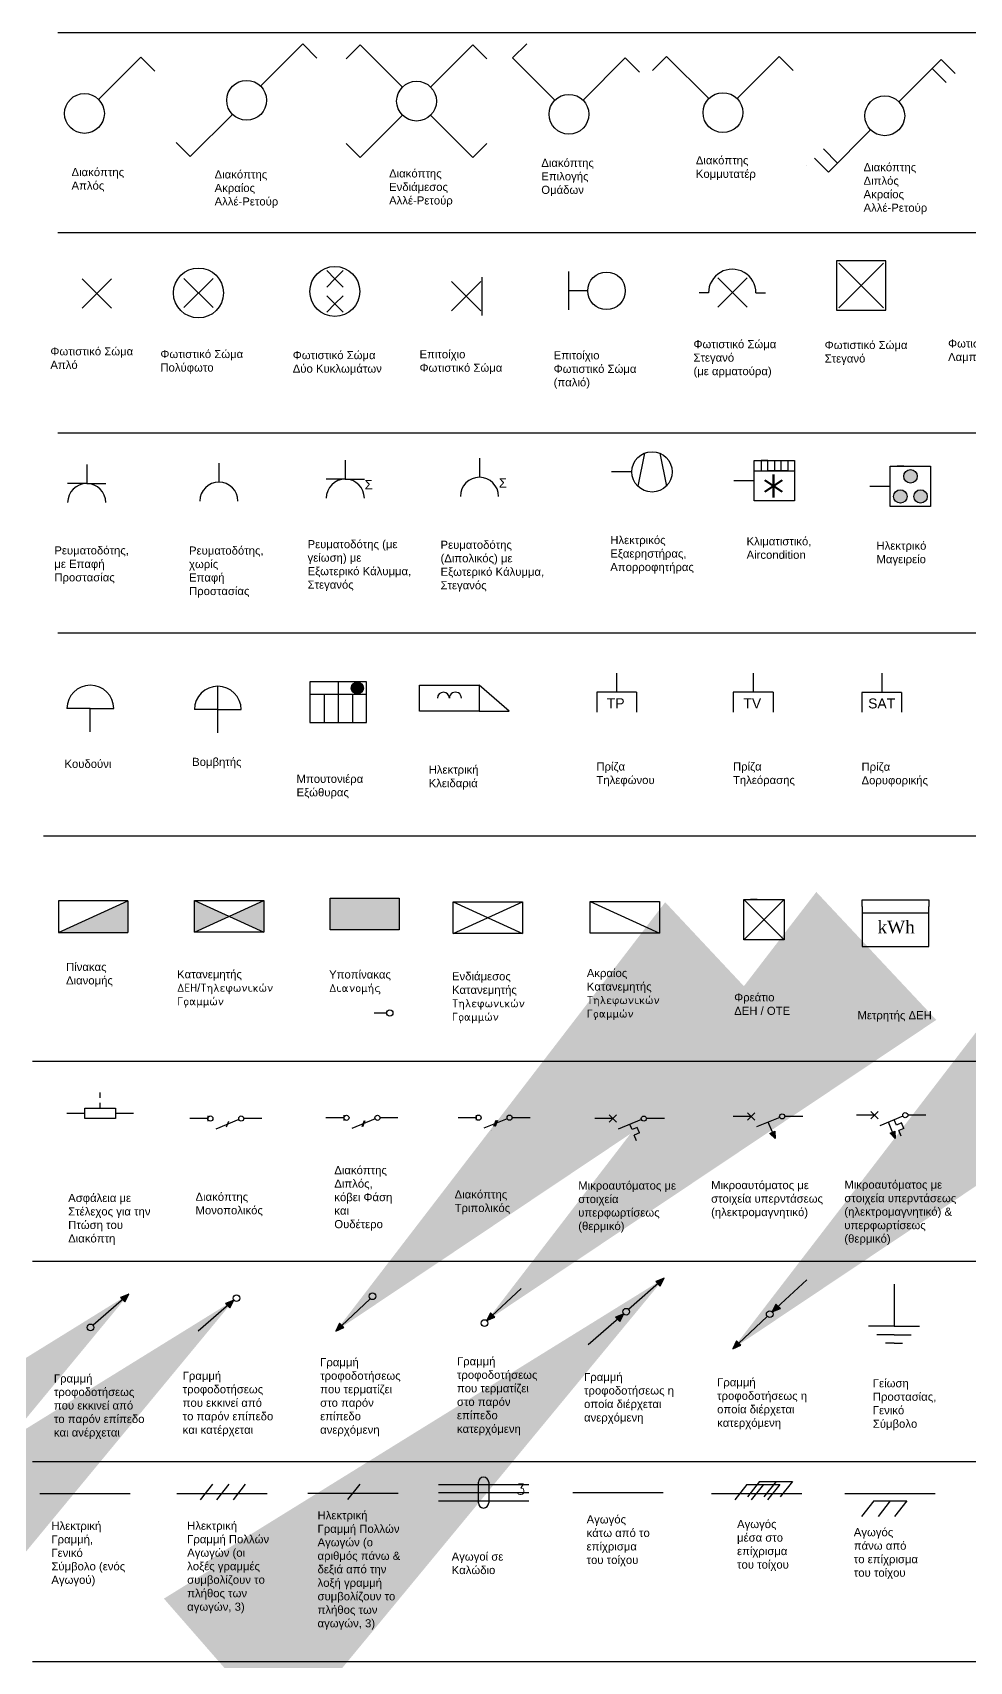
# Model space of a CAD drawing. Header units: millimetres. Extents: x 2744.1 to 2773.1, y 1487 to 1500.
# Drawn here: x 2744.12 to 2748.51, y 1488.41 to 1496.05 of the extents above; entities that cross this region are included whole.
import ezdxf

# ---------------------------------------------------------------- set-up
doc = ezdxf.new("R2010")
doc.units = ezdxf.units.MM
doc.layers.add('συμβολα', color=254, linetype='Continuous')
doc.styles.add('Romans', font='Romans.shx')
doc.styles.get("Standard").update_dxf_attribs({"font": 'arial.ttf'})
doc.styles.add('TXT', font='romans.shx')
doc.dimstyles.new('ISO-25', dxfattribs={"dimtxt": 2.5, "dimasz": 2.5, "dimexe": 1.25, "dimexo": 0.625, "dimtad": 1, "dimtxsty": 'Standard', "dimcen": 2.5, "dimadec": 0, "dimazin": 0, "dimtfac": 1, "dimtmove": 0, "dimatfit": 3, "dimfxl": 1, "dimarcsym": 0})

msp = doc.modelspace()

# ---------------------------------------------------------------- hatches: boundary and pattern name
at = {"layer": 'συμβολα'}
h = msp.add_hatch(color=256, dxfattribs=at)
h.paths.add_polyline_path([(2748.2631, 1493.966, 1), (2748.2001, 1493.966, 1)])
h.paths.add_polyline_path([(2748.3103, 1493.8715, 1), (2748.2473, 1493.8715, 1)])
h.paths.add_polyline_path([(2748.1528, 1493.8715, 1), (2748.2158, 1493.8715, 1)])
msp.add_hatch(color=256, dxfattribs=at).paths.add_polyline_path([(2745.669, 1492.9739, 1), (2745.6121, 1492.9739, 1)])
h = msp.add_hatch(color=256, dxfattribs=at)
h.set_gradient(color1=(255, 255, 255))
h.paths.add_polyline_path([(2744.5652, 1491.8274), (2744.5652, 1491.9763), (2744.2406, 1491.8274)])
h = msp.add_hatch(color=256, dxfattribs=at)
h.paths.add_polyline_path([(2745.0399, 1491.904), (2744.8777, 1491.9784), (2744.8777, 1491.8296)])
h.paths.add_polyline_path([(2745.2021, 1491.9784), (2745.0399, 1491.904), (2745.2021, 1491.8296)])
at = {"layer": 'συμβολα', "ltscale": 0.3}
h = msp.add_hatch(color=256, dxfattribs=at)
h.dxf.hatch_style = 1
h.paths.add_polyline_path([(2745.837, 1491.8403), (2745.837, 1491.9891), (2745.5126, 1491.9891), (2745.5126, 1491.8403)])
at = {"layer": 'συμβολα'}
h = msp.add_hatch(color=256, dxfattribs=at)
h.dxf.hatch_style = 1
h.paths.add_polyline_path([(2747.5957, 1490.8967), (2747.5735, 1490.8869), (2747.5975, 1490.8622)])
h = msp.add_hatch(color=256, dxfattribs=at)
h.dxf.hatch_style = 1
h.paths.add_polyline_path([(2748.1602, 1490.8627), (2748.1584, 1490.8972), (2748.1362, 1490.8874)])
at = {"layer": 'συμβολα', "ltscale": 0.3}
h = msp.add_hatch(color=256, dxfattribs=at)
h.dxf.hatch_style = 1
h.paths.add_polyline_path([(2747.0778, 1490.2075), (2747.0391, 1490.1925), (2747.0592, 1490.1715)])
h = msp.add_hatch(color=256, dxfattribs=at)
h.dxf.hatch_style = 1
h.paths.add_polyline_path([(2744.5697, 1490.133), (2744.531, 1490.1179), (2744.5511, 1490.0969)])
h = msp.add_hatch(color=256, dxfattribs=at)
h.dxf.hatch_style = 1
h.paths.add_polyline_path([(2745.0621, 1490.1051), (2745.0234, 1490.0901), (2745.0436, 1490.0691)])
h = msp.add_hatch(color=256, dxfattribs=at)
h.dxf.hatch_style = 1
h.paths.add_polyline_path([(2747.584, 1490.0498), (2747.6221, 1490.0662), (2747.6012, 1490.0864)])
h = msp.add_hatch(color=256, dxfattribs=at)
h.dxf.hatch_style = 1
h.paths.add_polyline_path([(2746.2471, 1490.0091), (2746.2853, 1490.0255), (2746.2644, 1490.0458)])
h = msp.add_hatch(color=256, dxfattribs=at)
h.dxf.hatch_style = 1
h.paths.add_polyline_path([(2746.8882, 1490.0407), (2746.8496, 1490.0257), (2746.8697, 1490.0047)])
h = msp.add_hatch(color=256, dxfattribs=at)
h.dxf.hatch_style = 1
h.paths.add_polyline_path([(2745.5398, 1489.9604), (2745.5779, 1489.9768), (2745.557, 1489.9971)])
h = msp.add_hatch(color=256, dxfattribs=at)
h.dxf.hatch_style = 1
h.paths.add_polyline_path([(2747.3994, 1489.8776), (2747.4375, 1489.894), (2747.4166, 1489.9142)])

# ---------------------------------------------------------------- linework, layer by layer
at = {"layer": 'συμβολα', "ltscale": 2}
for p, q in [((2744.2371, 1496.0454), (2744.8621, 1496.0454)), ((2744.8621, 1496.0454), (2745.4871, 1496.0454)), ((2745.4871, 1496.0454), (2746.1121, 1496.0454)), ((2746.1121, 1496.0454), (2746.7371, 1496.0454)), ((2746.7371, 1496.0454), (2747.3621, 1496.0454)), ((2747.3621, 1496.0454), (2747.9871, 1496.0454)), ((2747.3621, 1496.0454), (2747.9871, 1496.0454)), ((2747.9871, 1496.0454), (2748.6121, 1496.0454)), ((2744.2371, 1495.1079), (2751.1121, 1495.1079)), ((2744.2371, 1494.1704), (2751.1121, 1494.1704)), ((2744.2371, 1493.2329), (2751.1121, 1493.2329)), ((2744.1703, 1492.2804), (2751.0453, 1492.2804)), ((2744.1193, 1491.2247), (2744.7443, 1491.2247)), ((2744.1193, 1491.2247), (2744.7443, 1491.2247)), ((2744.1193, 1491.2247), (2750.9943, 1491.2247)), ((2744.7443, 1491.2247), (2745.3693, 1491.2247)), ((2745.3693, 1491.2247), (2745.9943, 1491.2247)), ((2745.9943, 1491.2247), (2746.6193, 1491.2247)), ((2746.6193, 1491.2247), (2747.2443, 1491.2247)), ((2747.2443, 1491.2247), (2747.8693, 1491.2247)), ((2747.8693, 1491.2247), (2748.4943, 1491.2247)), ((2748.4943, 1491.2247), (2749.1193, 1491.2247)), ((2744.1193, 1490.2872), (2744.7443, 1490.2872)), ((2744.1193, 1490.2872), (2750.9943, 1490.2872)), ((2744.1193, 1489.3497), (2750.9943, 1489.3497)), ((2747.5248, 1489.2561), (2747.4674, 1489.1837)), ((2747.5248, 1489.2561), (2747.6787, 1489.2561)), ((2747.6017, 1489.2561), (2747.5444, 1489.1837)), ((2747.6787, 1489.2561), (2747.6214, 1489.1837)), ((2744.1532, 1489.1999), (2744.5757, 1489.1999)), ((2744.7957, 1489.1999), (2745.2182, 1489.1999)), ((2744.9617, 1489.2421), (2744.9044, 1489.1697)), ((2745.0387, 1489.2421), (2744.9813, 1489.1697)), ((2745.1156, 1489.2421), (2745.0583, 1489.1697)), ((2745.409, 1489.2005), (2745.8316, 1489.2005)), ((2745.652, 1489.2427), (2745.5947, 1489.1703)), ((2746.0206, 1489.2418), (2746.4431, 1489.2418)), ((2746.0206, 1489.2033), (2746.4431, 1489.2033)), ((2746.6502, 1489.2044), (2747.0727, 1489.2044)), ((2747.2996, 1489.1988), (2747.7222, 1489.1988)), ((2747.4656, 1489.2411), (2747.4083, 1489.1687)), ((2747.4656, 1489.2411), (2747.6195, 1489.2411)), ((2747.5426, 1489.2411), (2747.4852, 1489.1687)), ((2747.6195, 1489.2411), (2747.5622, 1489.1687)), ((2747.9246, 1489.1988), (2748.3472, 1489.1988)), ((2746.0206, 1489.1648), (2746.4431, 1489.1648)), ((2748.0601, 1489.1645), (2748.0027, 1489.0921)), ((2748.0601, 1489.1645), (2748.214, 1489.1645)), ((2748.137, 1489.1645), (2748.0797, 1489.0921)), ((2748.214, 1489.1645), (2748.1567, 1489.0921)), ((2744.1193, 1488.4122), (2744.7443, 1488.4122)), ((2744.7443, 1488.4122), (2745.3693, 1488.4122)), ((2745.3693, 1488.4122), (2745.9943, 1488.4122)), ((2745.9943, 1488.4122), (2746.6193, 1488.4122)), ((2746.6193, 1488.4122), (2747.2443, 1488.4122)), ((2747.2443, 1488.4122), (2747.8693, 1488.4122)), ((2747.8693, 1488.4122), (2748.4943, 1488.4122)), ((2748.4943, 1488.4122), (2749.1193, 1488.4122))]:
    msp.add_line(p, q, dxfattribs=at)
at = {"layer": 'συμβολα'}
for p, q in [((2745.1876, 1495.7941), (2745.3855, 1495.992)), ((2745.3855, 1495.992), (2745.4514, 1495.926)), ((2745.654, 1495.9879), (2745.588, 1495.922)), ((2745.6539, 1495.988), (2745.8518, 1495.7901)), ((2745.9837, 1495.7901), (2746.1816, 1495.988)), ((2746.1816, 1495.988), (2746.2475, 1495.9219)), ((2746.4339, 1495.9924), (2746.3679, 1495.9265)), ((2744.4282, 1495.7323), (2744.6261, 1495.9302)), ((2744.6261, 1495.9302), (2744.6919, 1495.8641)), ((2746.3679, 1495.9265), (2746.5658, 1495.7286)), ((2746.6977, 1495.7286), (2746.8956, 1495.9265)), ((2746.8956, 1495.9265), (2746.9615, 1495.8605)), ((2747.0893, 1495.934), (2747.0233, 1495.8682)), ((2747.0892, 1495.9341), (2747.2871, 1495.7362)), ((2747.419, 1495.7362), (2747.6169, 1495.9341)), ((2747.6169, 1495.9341), (2747.6828, 1495.8681)), ((2748.1771, 1495.7214), (2748.375, 1495.9192)), ((2748.375, 1495.9192), (2748.4408, 1495.8532)), ((2748.3326, 1495.8769), (2748.3985, 1495.8108)), ((2744.8578, 1495.4643), (2745.0557, 1495.6622)), ((2745.6539, 1495.4603), (2745.8518, 1495.6581)), ((2745.9837, 1495.6581), (2746.1816, 1495.4603)), ((2747.8473, 1495.3916), (2748.0451, 1495.5894)), ((2744.7919, 1495.5304), (2744.8578, 1495.4643)), ((2745.588, 1495.5263), (2745.6539, 1495.4603)), ((2746.2477, 1495.5261), (2746.1816, 1495.4603)), ((2747.7814, 1495.4576), (2747.8473, 1495.3916)), ((2747.8237, 1495.5), (2747.8896, 1495.4339)), ((2747.8851, 1494.9755), (2747.8851, 1494.7443)), ((2748.1162, 1494.9755), (2747.8851, 1494.9755)), ((2748.1162, 1494.7443), (2748.1162, 1494.9755)), ((2744.8276, 1494.8937), (2744.9648, 1494.7565)), ((2744.9648, 1494.8937), (2744.8276, 1494.7565)), ((2745.5352, 1494.8915), (2745.4969, 1494.9298)), ((2745.5352, 1494.8915), (2745.5736, 1494.9298)), ((2747.3299, 1494.8959), (2747.4671, 1494.7587)), ((2747.4671, 1494.8959), (2747.3299, 1494.7587)), ((2748.0006, 1494.8599), (2747.8956, 1494.965)), ((2748.0006, 1494.8599), (2748.1057, 1494.965)), ((2744.3521, 1494.8919), (2744.4893, 1494.7547)), ((2744.4893, 1494.8919), (2744.3521, 1494.7547)), ((2745.5352, 1494.8915), (2745.4969, 1494.8531)), ((2745.5352, 1494.8915), (2745.5736, 1494.8531)), ((2746.0812, 1494.8784), (2746.2184, 1494.7412)), ((2746.2184, 1494.8784), (2746.0812, 1494.7412)), ((2747.2855, 1494.8254), (2747.241, 1494.8254)), ((2747.5078, 1494.8254), (2747.5522, 1494.8254)), ((2748.0006, 1494.8599), (2747.8956, 1494.7548)), ((2748.0006, 1494.8599), (2748.1057, 1494.7548)), ((2745.5352, 1494.7736), (2745.4969, 1494.812)), ((2745.5352, 1494.7736), (2745.4969, 1494.7353)), ((2745.5352, 1494.7736), (2745.5736, 1494.812)), ((2745.5352, 1494.7736), (2745.5736, 1494.7353)), ((2747.8851, 1494.7443), (2748.1162, 1494.7443)), ((2744.3728, 1494.0217), (2744.3728, 1493.9322)), ((2744.9918, 1494.0283), (2744.9918, 1493.9389)), ((2745.5839, 1494.0423), (2745.5839, 1493.9529)), ((2746.2127, 1494.0506), (2746.2127, 1493.9612)), ((2746.9266, 1493.9867), (2746.8311, 1493.9867)), ((2746.9266, 1493.9867), (2746.9266, 1493.9867)), ((2747.5001, 1494.0395), (2747.6891, 1494.0395)), ((2747.5001, 1493.8505), (2747.5001, 1494.0395)), ((2747.5001, 1493.945), (2747.5001, 1493.9923)), ((2747.5001, 1493.9923), (2747.6891, 1493.9923)), ((2747.5631, 1494.0395), (2747.5316, 1494.0395)), ((2747.5316, 1494.0395), (2747.5316, 1493.9923)), ((2747.5631, 1493.9923), (2747.5631, 1494.0395)), ((2747.6576, 1493.9923), (2747.5631, 1493.9923)), ((2747.5946, 1494.0395), (2747.5946, 1493.9923)), ((2747.5946, 1493.9923), (2747.6261, 1493.9923)), ((2747.6261, 1493.9923), (2747.6261, 1494.0395)), ((2747.6261, 1494.0395), (2747.6576, 1494.0395)), ((2747.6576, 1494.0395), (2747.6576, 1493.9923)), ((2747.6891, 1494.0395), (2747.6891, 1493.8505)), ((2748.1371, 1494.0132), (2748.3261, 1494.0132)), ((2748.1371, 1493.8242), (2748.1371, 1494.0132)), ((2748.2001, 1494.0132), (2748.1686, 1494.0132)), ((2748.2631, 1494.0132), (2748.2946, 1494.0132)), ((2748.3261, 1494.0132), (2748.3261, 1493.8242)), ((2744.3728, 1493.9322), (2744.2834, 1493.9322)), ((2744.3728, 1493.9322), (2744.4622, 1493.9322)), ((2745.5839, 1493.9529), (2745.4945, 1493.9529)), ((2745.5839, 1493.9529), (2745.6734, 1493.9529)), ((2747.5001, 1493.945), (2747.4046, 1493.945)), ((2747.5001, 1493.945), (2747.5001, 1493.945)), ((2748.1371, 1493.9187), (2748.0415, 1493.9187)), ((2748.1371, 1493.9187), (2748.1371, 1493.966)), ((2748.1371, 1493.9187), (2748.1371, 1493.9187)), ((2747.6891, 1493.8505), (2747.5001, 1493.8505)), ((2748.3261, 1493.8242), (2748.1371, 1493.8242)), ((2745.418, 1493.0023), (2745.418, 1492.8126)), ((2745.6837, 1493.0023), (2745.418, 1493.0023)), ((2745.5509, 1493.0023), (2745.5509, 1492.8126)), ((2745.6837, 1492.8126), (2745.6837, 1493.0023)), ((2746.3522, 1492.8651), (2746.2119, 1492.9872)), ((2746.855, 1493.0437), (2746.855, 1492.9543)), ((2747.4948, 1493.0437), (2747.4948, 1492.9543)), ((2748.097, 1493.0427), (2748.097, 1492.9533)), ((2744.9868, 1492.8726), (2744.9868, 1492.982)), ((2745.418, 1492.9454), (2745.5509, 1492.9454)), ((2745.4844, 1492.9454), (2745.4844, 1492.8126)), ((2745.5509, 1492.9454), (2745.6837, 1492.9454)), ((2745.6173, 1492.9454), (2745.6173, 1492.8126)), ((2746.7617, 1492.9543), (2746.7617, 1492.861)), ((2746.9483, 1492.9543), (2746.7617, 1492.9543)), ((2746.9483, 1492.9543), (2746.9483, 1492.9076)), ((2747.4015, 1492.9543), (2747.4015, 1492.861)), ((2747.5881, 1492.9543), (2747.4015, 1492.9543)), ((2747.5881, 1492.9543), (2747.5881, 1492.9076)), ((2748.0037, 1492.9533), (2748.0037, 1492.86)), ((2748.1903, 1492.9533), (2748.0037, 1492.9533)), ((2748.1903, 1492.9533), (2748.1903, 1492.9067)), ((2744.3897, 1492.8774), (2744.2803, 1492.8774)), ((2744.3897, 1492.768), (2744.3897, 1492.8774)), ((2744.3897, 1492.8774), (2744.4991, 1492.8774)), ((2744.9868, 1492.8726), (2744.8774, 1492.8726)), ((2744.9868, 1492.7632), (2744.9868, 1492.8726)), ((2744.9868, 1492.8726), (2745.0962, 1492.8726)), ((2746.2119, 1492.8651), (2746.3522, 1492.8651)), ((2746.9483, 1492.9076), (2746.9483, 1492.861)), ((2747.5881, 1492.9076), (2747.5881, 1492.861)), ((2748.1903, 1492.9067), (2748.1903, 1492.86)), ((2745.418, 1492.8126), (2745.6837, 1492.8126)), ((2744.5652, 1491.9763), (2744.2406, 1491.9763)), ((2744.2406, 1491.9763), (2744.2406, 1491.8274)), ((2744.2406, 1491.8274), (2744.5652, 1491.9763)), ((2744.5652, 1491.9763), (2744.5652, 1491.8274)), ((2744.8777, 1491.8296), (2745.2021, 1491.9784)), ((2744.8777, 1491.9784), (2745.2021, 1491.8296)), ((2744.8777, 1491.9784), (2745.2021, 1491.9784)), ((2744.8777, 1491.8296), (2744.8777, 1491.9784)), ((2745.2021, 1491.9784), (2745.2021, 1491.8296)), ((2745.5126, 1491.9891), (2745.837, 1491.9891)), ((2745.5126, 1491.8403), (2745.5126, 1491.9891)), ((2745.837, 1491.9891), (2745.837, 1491.8403)), ((2746.0896, 1491.8231), (2746.414, 1491.972)), ((2746.0896, 1491.972), (2746.414, 1491.8231)), ((2746.0896, 1491.972), (2746.414, 1491.972)), ((2746.0896, 1491.8231), (2746.0896, 1491.972)), ((2746.414, 1491.972), (2746.414, 1491.8231)), ((2746.731, 1491.9741), (2747.0553, 1491.8253)), ((2746.731, 1491.9741), (2747.0553, 1491.9741)), ((2746.731, 1491.8253), (2746.731, 1491.9741)), ((2747.0553, 1491.9741), (2747.0553, 1491.8253)), ((2747.4503, 1491.9823), (2747.6393, 1491.9823)), ((2747.4503, 1491.7933), (2747.4503, 1491.9823)), ((2747.4503, 1491.8878), (2747.4503, 1491.9351)), ((2747.5133, 1491.9823), (2747.4818, 1491.9823)), ((2747.5763, 1491.9823), (2747.6078, 1491.9823)), ((2747.6393, 1491.9823), (2747.6393, 1491.7933)), ((2748.0053, 1491.9493), (2748.0053, 1491.9806)), ((2748.0053, 1491.9806), (2748.3178, 1491.9806)), ((2748.0053, 1491.9493), (2748.0053, 1491.7618)), ((2748.3178, 1491.9181), (2748.0053, 1491.9181)), ((2748.3178, 1491.9806), (2748.3178, 1491.9493)), ((2748.3178, 1491.7618), (2748.3178, 1491.9493)), ((2745.837, 1491.8403), (2745.5126, 1491.8403)), ((2747.4503, 1491.8878), (2747.4503, 1491.8878)), ((2744.2406, 1491.8274), (2744.5652, 1491.8274)), ((2745.2021, 1491.8296), (2744.8777, 1491.8296)), ((2746.414, 1491.8231), (2746.0896, 1491.8231)), ((2747.0553, 1491.8253), (2746.731, 1491.8253)), ((2747.6393, 1491.7933), (2747.4503, 1491.7933)), ((2748.0053, 1491.7618), (2748.3178, 1491.7618)), ((2745.719, 1491.4514), (2745.7779, 1491.4514)), ((2744.3641, 1491.0042), (2744.5081, 1491.0042)), ((2744.3641, 1490.9562), (2744.3641, 1491.0042)), ((2744.5081, 1491.0042), (2744.5081, 1490.9562)), ((2744.3641, 1490.9802), (2744.2801, 1490.9802)), ((2744.5081, 1490.9562), (2744.3641, 1490.9562)), ((2744.5921, 1490.9802), (2744.5081, 1490.9802)), ((2744.9399, 1490.9563), (2744.8559, 1490.9563)), ((2744.9399, 1490.9683), (2744.9399, 1490.9443)), ((2745.0858, 1490.9517), (2744.9769, 1490.9066)), ((2745.0367, 1490.9427), (2745.026, 1490.9157)), ((2745.1929, 1490.9563), (2745.1089, 1490.9563)), ((2745.5775, 1490.9597), (2745.4935, 1490.9597)), ((2745.5775, 1490.9717), (2745.5775, 1490.9477)), ((2745.7234, 1490.9551), (2745.6145, 1490.91)), ((2745.6721, 1490.9451), (2745.6614, 1490.9181)), ((2745.6758, 1490.9451), (2745.6651, 1490.9181)), ((2745.8305, 1490.9597), (2745.7465, 1490.9597)), ((2746.1967, 1490.9603), (2746.1127, 1490.9603)), ((2746.1967, 1490.9723), (2746.1967, 1490.9483)), ((2746.3426, 1490.9557), (2746.2337, 1490.9106)), ((2746.2897, 1490.9467), (2746.2791, 1490.9197)), ((2746.2935, 1490.9467), (2746.2828, 1490.9197)), ((2746.2972, 1490.9467), (2746.2865, 1490.9197)), ((2746.2881, 1490.9332), (2746.2881, 1490.9332)), ((2746.4497, 1490.9603), (2746.3657, 1490.9603)), ((2746.8376, 1490.9561), (2746.7536, 1490.9561)), ((2746.8546, 1490.973), (2746.8207, 1490.9391)), ((2746.8546, 1490.9391), (2746.8207, 1490.973)), ((2746.9715, 1490.9515), (2746.8626, 1490.9064)), ((2746.9272, 1490.9045), (2746.9171, 1490.9289)), ((2747.0786, 1490.9561), (2746.9946, 1490.9561)), ((2747.4858, 1490.9664), (2747.4018, 1490.9664)), ((2747.5028, 1490.9834), (2747.4689, 1490.9494)), ((2747.5028, 1490.9494), (2747.4689, 1490.9834)), ((2747.6197, 1490.9618), (2747.5108, 1490.9167)), ((2747.5849, 1490.8919), (2747.5653, 1490.9393)), ((2747.7268, 1490.9664), (2747.6428, 1490.9664)), ((2748.0625, 1490.9722), (2747.9785, 1490.9722)), ((2748.0795, 1490.9891), (2748.0455, 1490.9552)), ((2748.0795, 1490.9552), (2748.0455, 1490.9891)), ((2748.1964, 1490.9676), (2748.0875, 1490.9225)), ((2748.1476, 1490.8924), (2748.128, 1490.9398)), ((2748.166, 1490.9259), (2748.1559, 1490.9503)), ((2748.1901, 1490.9358), (2748.166, 1490.9259)), ((2748.2007, 1490.9102), (2748.1901, 1490.9358)), ((2748.3035, 1490.9722), (2748.2195, 1490.9722)), ((2746.2684, 1490.9014), (2746.2684, 1490.9014)), ((2746.9512, 1490.9145), (2746.9272, 1490.9045)), ((2746.9619, 1490.8888), (2746.9378, 1490.8789)), ((2746.9489, 1490.8519), (2746.9378, 1490.8789)), ((2746.9619, 1490.8888), (2746.9512, 1490.9145)), ((2747.5735, 1490.8869), (2747.5957, 1490.8967)), ((2747.5975, 1490.8622), (2747.5735, 1490.8869)), ((2747.5957, 1490.8967), (2747.5975, 1490.8622)), ((2748.1362, 1490.8874), (2748.1584, 1490.8972)), ((2748.1602, 1490.8627), (2748.1362, 1490.8874)), ((2748.1584, 1490.8972), (2748.1602, 1490.8627)), ((2748.2007, 1490.9102), (2748.1766, 1490.9002)), ((2748.1878, 1490.8733), (2748.1766, 1490.9002)), ((2748.1546, 1490.1801), (2748.1546, 1489.9834)), ((2748.1546, 1489.9834), (2748.0346, 1489.9834)), ((2748.1546, 1489.9434), (2748.0746, 1489.9434)), ((2748.1546, 1489.9834), (2748.2346, 1489.9834)), ((2748.1546, 1489.9434), (2748.2346, 1489.9434)), ((2748.2346, 1489.9834), (2748.2746, 1489.9834)), ((2748.1546, 1489.9034), (2748.1146, 1489.9034)), ((2748.1546, 1489.9034), (2748.1946, 1489.9034)), ((2746.2077, 1489.1551), (2746.2077, 1489.2515)), ((2746.256, 1489.2515), (2746.256, 1489.1551))]:
    msp.add_line(p, q, dxfattribs=at)
at = {"layer": 'συμβολα', "ltscale": 0.3}
for p, q in [((2747.7442, 1495.4246), (2747.7442, 1495.4246)), ((2746.2231, 1494.8996), (2746.2231, 1494.72)), ((2746.6291, 1494.9251), (2746.6291, 1494.7455)), ((2746.7181, 1494.8353), (2746.6291, 1494.8353)), ((2747.4503, 1491.9823), (2747.6393, 1491.7933)), ((2747.6393, 1491.9823), (2747.4503, 1491.7933)), ((2744.4361, 1491.0528), (2744.4361, 1491.0786)), ((2744.4361, 1491.0042), (2744.4361, 1491.0299)), ((2747.0778, 1490.2075), (2747.0391, 1490.1925)), ((2747.0391, 1490.1925), (2747.0592, 1490.1715)), ((2747.0592, 1490.1715), (2747.0778, 1490.2075)), ((2744.5697, 1490.133), (2744.531, 1490.1179)), ((2744.531, 1490.1179), (2744.5511, 1490.0969)), ((2744.5511, 1490.0969), (2744.5697, 1490.133)), ((2745.0621, 1490.1051), (2745.0234, 1490.0901)), ((2745.0234, 1490.0901), (2745.0436, 1490.0691)), ((2745.0436, 1490.0691), (2745.0621, 1490.1051)), ((2747.6012, 1490.0864), (2747.584, 1490.0498)), ((2747.6221, 1490.0662), (2747.6012, 1490.0864)), ((2746.2644, 1490.0458), (2746.2471, 1490.0091)), ((2746.2471, 1490.0091), (2746.2853, 1490.0255)), ((2746.2853, 1490.0255), (2746.2644, 1490.0458)), ((2746.8882, 1490.0407), (2746.8496, 1490.0257)), ((2746.8496, 1490.0257), (2746.8697, 1490.0047)), ((2746.8697, 1490.0047), (2746.8882, 1490.0407)), ((2747.584, 1490.0498), (2747.6221, 1490.0662)), ((2745.557, 1489.9971), (2745.5398, 1489.9604)), ((2745.5398, 1489.9604), (2745.5779, 1489.9768)), ((2745.5779, 1489.9768), (2745.557, 1489.9971)), ((2747.4166, 1489.9142), (2747.3994, 1489.8776)), ((2747.3994, 1489.8776), (2747.4375, 1489.894)), ((2747.4375, 1489.894), (2747.4166, 1489.9142))]:
    msp.add_line(p, q, dxfattribs=at)
at = {"layer": 'συμβολα', "ltscale": 0.1}
for p, q in [((2746.985, 1494.074), (2746.9543, 1493.9198)), ((2747.0573, 1494.074), (2747.088, 1493.9198))]:
    msp.add_line(p, q, dxfattribs=at)
at = {"layer": 'συμβολα'}
msp.add_lwpolyline([(2745.9312, 1492.9872), (2746.2119, 1492.9872), (2746.2119, 1492.8651), (2745.9312, 1492.8651)], close=True, dxfattribs=at)
for centre, radius in [((2745.1217, 1495.7282), 0.0933), ((2745.9178, 1495.7241), 0.0933), ((2744.3622, 1495.6663), 0.0933), ((2746.6317, 1495.6627), 0.0933), ((2747.3531, 1495.6703), 0.0933), ((2748.1111, 1495.6554), 0.0933), ((2744.8962, 1494.8251), 0.117), ((2745.5352, 1494.8326), 0.117), ((2747.0211, 1493.9867), 0.0945), ((2748.2316, 1493.966), 0.0315), ((2748.1843, 1493.8715), 0.0315), ((2748.2788, 1493.8715), 0.0315), ((2745.6405, 1492.9739), 0.0285), ((2745.7926, 1491.4514), 0.0147), ((2744.9519, 1490.9563), 0.012), ((2745.0969, 1490.9563), 0.012), ((2745.5895, 1490.9597), 0.012), ((2745.7345, 1490.9597), 0.012), ((2746.2087, 1490.9603), 0.012), ((2746.3537, 1490.9603), 0.012), ((2746.9826, 1490.9561), 0.012), ((2747.6308, 1490.9664), 0.012), ((2748.2075, 1490.9722), 0.012), ((2745.0745, 1490.1146), 0.0156), ((2745.7115, 1490.1234), 0.0156), ((2746.2363, 1489.9979), 0.0156), ((2746.9, 1490.0511), 0.0156), ((2747.5723, 1490.0394), 0.0156), ((2744.3909, 1489.9776), 0.0156)]:
    msp.add_circle(centre, radius, dxfattribs=at)
at = {"layer": 'συμβολα', "ltscale": 0.3}
msp.add_circle((2746.8077, 1494.8353), 0.088, dxfattribs=at)
at = {"layer": 'συμβολα'}
for centre, radius, start, end in [((2747.3966, 1494.8254), 0.1111, 359.99999, 180.00001), ((2744.3728, 1493.8428), 0.0894, 0, 180), ((2744.9918, 1493.8495), 0.0894, 0, 180), ((2745.5839, 1493.8635), 0.0894, 0, 180), ((2746.2127, 1493.8718), 0.0894, 0, 180), ((2744.3897, 1492.8774), 0.1094, 0, 180), ((2744.9868, 1492.8726), 0.1094, 0, 180), ((2746.0435, 1492.9261), 0.028, 0, 180), ((2746.1001, 1492.9265), 0.028, 359.32399, 180.67601), ((2746.2319, 1489.2515), 0.0241, 0, 180), ((2746.2319, 1489.1551), 0.0241, 180, 0)]:
    msp.add_arc(centre, radius, start, end, dxfattribs=at)

# ---------------------------------------------------------------- texts
at = {"layer": 'συμβολα', "style": 'TXT'}
msp.add_text('*', height=0.189, dxfattribs=at).set_placement((2747.5245, 1493.7852))
at = {"layer": 'συμβολα'}
for s, p in [('TP', (2746.8093, 1492.8791)), ('TV', (2747.449, 1492.8791)), ('SAT', (2748.0332, 1492.8782))]:
    msp.add_text(s, height=0.04665, dxfattribs=at).set_placement(p)
at = {"layer": 'συμβολα', "attachment_point": 1}
for s, insert, char_height, width in [('Διακόπτης\\PΕπιλογής\\PΟμάδων', (2746.5022, 1495.454), 0.03794, 0.284863), ('Διακόπτης Κομμυτατέρ', (2747.2262, 1495.4659), 0.037944, 0.223256), ('Διακόπτης Διπλός Ακραίος Αλλέ-Ρετούρ', (2748.0119, 1495.4335), 0.037944, 0.223256), ('Διακόπτης\\PΑπλός', (2744.3017, 1495.4106), 0.03794, 0.284863), ('Διακόπτης\\PΑκραίος\\PΑλλέ-Ρετούρ', (2744.9719, 1495.3996), 0.037944, 0.346616), ('Διακόπτης Ενδιάμεσος Αλλέ-Ρετούρ', (2745.7893, 1495.4043), 0.037944, 0.223256), ('Φωτιστικό Σώμα\\PΣτεγανό\\P(με αρματούρα)', (2747.2151, 1494.6044), 0.037944, 0.402866), ('{\\fArial|b0|i0|c161|p34;Φωτιστικό Σώμα\\PΣτεγανό}', (2747.8297, 1494.6003), 0.037944, 0.402866), ('Φωτιστικό Σώμα\\PΛαμπτήρας φθορισμού', (2748.4077, 1494.6075), 0.037944, 0.564785), ('Φωτιστικό Σώμα\\PΑπλό', (2744.2026, 1494.5706), 0.037944, 0.402866), ('Φωτιστικό Σώμα\\PΠολύφωτο', (2744.7179, 1494.558), 0.037944, 0.402866), ('{\\fArial|b0|i0|c161|p34;Φωτιστικό Σώμα\\PΔύο Κυκλωμάτων}', (2745.338, 1494.5529), 0.037944, 0.423948), ('{\\fArial|b0|i0|c161|p34;Επιτοίχιο Φωτιστικό Σώμα}', (2745.9318, 1494.5571), 0.037944, 0.402866), ('{\\fArial|b0|i0|c161|p34;Επιτοίχιο Φωτιστικό Σώμα\\P(παλιό)}', (2746.5601, 1494.552), 0.037944, 0.423948), ('{\\fArial|b0|i0|c161|p34;Σ}', (2745.6744, 1493.9489), 0.044194, 0.060496), ('{\\fArial|b0|i0|c161|p34;Σ}', (2746.3032, 1493.9572), 0.044194, 0.060496), ('{\\fArial|b0|i0|c161|p34;Ηλεκτρικός\\fArial|b0|i0|c0|p34; \\fArial|b0|i0|c161|p34;Εξαερηστήρας, \\PΑπορροφητήρας}', (2746.8253, 1493.6863), 0.037944, 0.410829), ('Κλιματιστικό, Aircondition', (2747.4638, 1493.6805), 0.037944, 0.223256), ('{\\fArial|b0|i0|c161|p34;Ρευματοδότης, με Επαφή Προστασίας}', (2744.2212, 1493.6379), 0.037944, 0.30446), ('{\\fArial|b0|i0|c161|p34;Ρευματοδότης\\fArial|b0|i0|c0|p34;, \\fArial|b0|i0|c161|p34;χωρίς Επαφή Προστασίας}', (2744.8521, 1493.6371), 0.0379437, 0.310372), ('{\\fArial|b0|i0|c161|p34;Ρευματοδότης (με γείωση) με Εξωτερικό Κάλυμμα, Στεγανός}', (2745.4074, 1493.667), 0.037944, 0.496012), ('{\\fArial|b0|i0|c161|p34;Ρευματοδότης (Διπολικός) με Εξωτερικό Κάλυμμα, Στεγανός}', (2746.0302, 1493.6642), 0.037944, 0.496012), ('{\\fArial|b0|i0|c161|p34;Ηλεκτρικό\\PΜαγειρείο}', (2748.0724, 1493.6599), 0.037944, 0.3727), ('Κουδούνι', (2744.2684, 1492.6374), 0.03794, 0.223256), ('{\\fArial|b0|i0|c161|p34;Βομβητής}', (2744.8667, 1492.6467), 0.037944, 0.223256), ('Ηλεκτρική\\PΚλειδαριά', (2745.9746, 1492.6103), 0.03794, 0.237279), ('{\\fArial|b0|i0|c161|p34;Πρίζα\\PΤηλεφώνου\\fArial|b0|i0|c0|p34; }', (2746.7604, 1492.625), 0.037944, 0.281414), ('{\\fArial|b0|i0|c161|p34;Πρίζα\\PΤηλεόρασης}', (2747.4001, 1492.625), 0.037944, 0.281414), ('{\\fArial|b0|i0|c161|p34;Πρίζα\\PΔορυφορικής}', (2748.0024, 1492.624), 0.037944, 0.281414), ('{\\fArial|b0|i0|c161|p34;Μπουτονιέρα\\PΕξώθυρας}', (2745.3558, 1492.5672), 0.037944, 0.321717), ('{\\fTimes New Roman|b0|i0|c0|p18;kWh}', (2748.0774, 1491.8834), 0.059375, 0.25), ('Πίνακας\\PΔιανομής', (2744.2759, 1491.6859), 0.03794, 0.249006), ('{\\fArial|b0|i0|c161|p34;Κατανεμητής\\P\\fISOCPEUR|b0|i0|c161|p34;ΔΕΗ}/{\\fISOCPEUR|b0|i0|c161|p34;Τηλεφωνικών Γραμμών}', (2744.796, 1491.6514), 0.037944, 0.314243), ('{\\fArial|b0|i0|c161|p34;Υποπίνακας\\P\\fISOCPEUR|b0|i0|c161|p34;Διανομής}', (2745.5083, 1491.6505), 0.037944, 0.303346), ('{\\fArial|b0|i0|c161|p34;Ενδιάμεσος Κατανεμητής\\P\\fISOCPEUR|b0|i0|c161|p34;Τηλεφωνικών Γραμμών}', (2746.0838, 1491.6418), 0.037944, 0.314243), ('{\\fArial|b0|i0|c161|p34;Ακραίος Κατανεμητής\\P\\fISOCPEUR|b0|i0|c161|p34;Τηλεφωνικών Γραμμών}', (2746.7154, 1491.657), 0.037944, 0.314243), ('Φρεάτιο\\PΔΕΗ / ΟΤΕ', (2747.4057, 1491.5433), 0.03794, 0.294823), ('Μετρητής ΔΕΗ', (2747.9834, 1491.4595), 0.037944, 0.344483), ('Διακόπτης\\PΔιπλός, κόβει Φάση και Ουδέτερο', (2745.5326, 1490.7335), 0.037944, 0.296815), ('Διακόπτης\\PΤριπολικός', (2746.0962, 1490.6196), 0.03794, 0.296815), ('{\\fArial|b0|i0|c161|p34;Μικροαυτόματος με\\Pστοιχεία υπερφωρτίσεως\\fArial|b0|i0|c0|p34; (\\fArial|b0|i0|c161|p34;θερμικό)}', (2746.6753, 1490.6613), 0.037944, 0.529039), ('{\\fArial|b0|i0|c161|p34;Μικροαυτόματος με\\Pστοιχεία\\fArial|b0|i0|c0|p34; \\fArial|b0|i0|c161|p34;υπερντάσεως (ηλεκτρομαγνητικό)}', (2747.2976, 1490.6634), 0.037944, 0.529039), ('{\\fArial|b0|i0|c161|p34;Μικροαυτόματος με\\Pστοιχεία\\fArial|b0|i0|c0|p34; \\fArial|b0|i0|c161|p34;υπερντάσεως (ηλεκτρομαγνητικό) & υπερφωρτίσεως\\fArial|b0|i0|c0|p34; (\\fArial|b0|i0|c161|p34;θερμικό)}', (2747.9218, 1490.6655), 0.0379437, 0.529039), ('{\\fArial|b0|i0|c161|p34;Ασφάλεια\\fArial|b0|i0|c0|p34; \\fArial|b0|i0|c161|p34;με Στέλεχος για την Πτώση του Διακόπτη}', (2744.286, 1490.6032), 0.0379437, 0.39423), ('Διακόπτης\\PΜονοπολικός', (2744.8825, 1490.6087), 0.037944, 0.334664), ('Γραμμή\\Pτροφοδοτήσεως\\Pπου τερματίζει\\Pστο παρόν\\Pεπίπεδο\\Pανερχόμενη', (2745.4664, 1489.8334), 0.037944, 0.394143), ('Γραμμή\\Pτροφοδοτήσεως\\Pπου τερματίζει\\Pστο παρόν\\Pεπίπεδο\\Pκατερχόμενη', (2746.1071, 1489.8376), 0.037944, 0.394143), ('Γραμμή\\Pτροφοδοτήσεως\\Pπου εκκινεί από\\Pτο παρόν επίπεδο\\Pκαι ανέρχεται', (2744.219, 1489.7572), 0.037944, 0.4423), ('Γραμμή\\Pτροφοδοτήσεως\\Pπου εκκινεί από\\Pτο παρόν επίπεδο\\Pκαι κατέρχεται', (2744.8223, 1489.7699), 0.037944, 0.4423), ('Γραμμή\\Pτροφοδοτήσεως η\\Pοποία διέρχεται\\Pανερχόμενη', (2746.7025, 1489.7641), 0.037944, 0.437408), ('Γραμμή\\Pτροφοδοτήσεως η\\Pοποία διέρχεται\\Pκατερχόμενη', (2747.3259, 1489.7393), 0.037944, 0.437408), ('{\\fArial|b0|i0|c161|p34;Γείωση\\fArial|b0|i0|c0|p34; \\fArial|b0|i0|c161|p34;Προστασίας, Γενικό Σύμβολο}', (2748.0553, 1489.7349), 0.0379437, 0.303346), ('{\\fArial|b0|i0|c161|p34;Ηλεκτρική Γραμμή\\fArial|b0|i0|c0|p34; \\fArial|b0|i0|c161|p34;Πολλών Αγωγών (ο αριθμός πάνω & δεξιά από την λοξή γραμμή συμβολίζουν το πλήθος των αγωγών, 3)}', (2745.4542, 1489.116), 0.0379437, 0.394192), ('{\\fArial|b0|i0|c0|p34;Αγωγός κάτω από το επίχρισμα του τοίχου}', (2746.7144, 1489.0967), 0.037944, 0.303346), ('{\\fArial|b0|i0|c161|p34;Ηλεκτρική Γραμμή, Γενικό Σύμβολο (ενός Αγωγού)}', (2744.2073, 1489.0666), 0.037944, 0.354974), ('{\\fArial|b0|i0|c161|p34;Ηλεκτρική Γραμμή\\fArial|b0|i0|c0|p34; \\fArial|b0|i0|c161|p34;Πολλών Αγωγών (οι λοξές γραμμές συμβολίζουν το πλήθος των αγωγών, 3)}', (2744.8434, 1489.0672), 0.0379437, 0.394192), ('{\\fArial|b0|i0|c0|p34;Αγωγός \\fArial|b0|i0|c161|p34;μέσα\\fArial|b0|i0|c0|p34; \\fArial|b0|i0|c161|p34;σ\\fArial|b0|i0|c0|p34;το επίχρισμα του τοίχου}', (2747.4193, 1489.0749), 0.0379437, 0.303346), ('{\\fArial|b0|i0|c0|p34;Αγωγός \\fArial|b0|i0|c161|p34;π\\fArial|b0|i0|c0|p34;ά\\fArial|b0|i0|c161|p34;ν\\fArial|b0|i0|c0|p34;ω από το επίχρισμα του τοίχου}', (2747.9661, 1489.0369), 0.0379437, 0.303346), ('{\\fArial|b0|i0|c161|p34;Αγωγοί σε Καλώδιο}', (2746.0823, 1488.9226), 0.037944, 0.354974)]:
    msp.add_mtext(s, dxfattribs=dict(at, insert=insert, char_height=char_height, width=width))
at = {"layer": 'συμβολα', "ltscale": 0.3, "insert": (2746.3846, 1489.2438), "char_height": 0.05, "attachment_point": 1, "style": 'Romans'}
msp.add_mtext_dynamic_manual_height_columns('3', width=0.085102, gutter_width=0.5, heights=[0], dxfattribs=at)

# ---------------------------------------------------------------- leaders
at = {"layer": 'συμβολα'}
for points in [[(2747.0778, 1490.2075), (2746.9111, 1490.062)], [(2747.584, 1490.0498), (2747.7454, 1490.2011)], [(2744.5697, 1490.133), (2744.403, 1489.9875)], [(2745.0621, 1490.1051), (2744.8954, 1489.9597)], [(2745.5398, 1489.9604), (2745.7012, 1490.1117)], [(2746.2471, 1490.0091), (2746.4086, 1490.1604)], [(2746.8882, 1490.0407), (2746.7216, 1489.8953)], [(2747.3994, 1489.8776), (2747.5608, 1490.0288)]]:
    msp.add_leader(points, dimstyle='ISO-25', dxfattribs=at)

doc.saveas('drawing.dxf')
